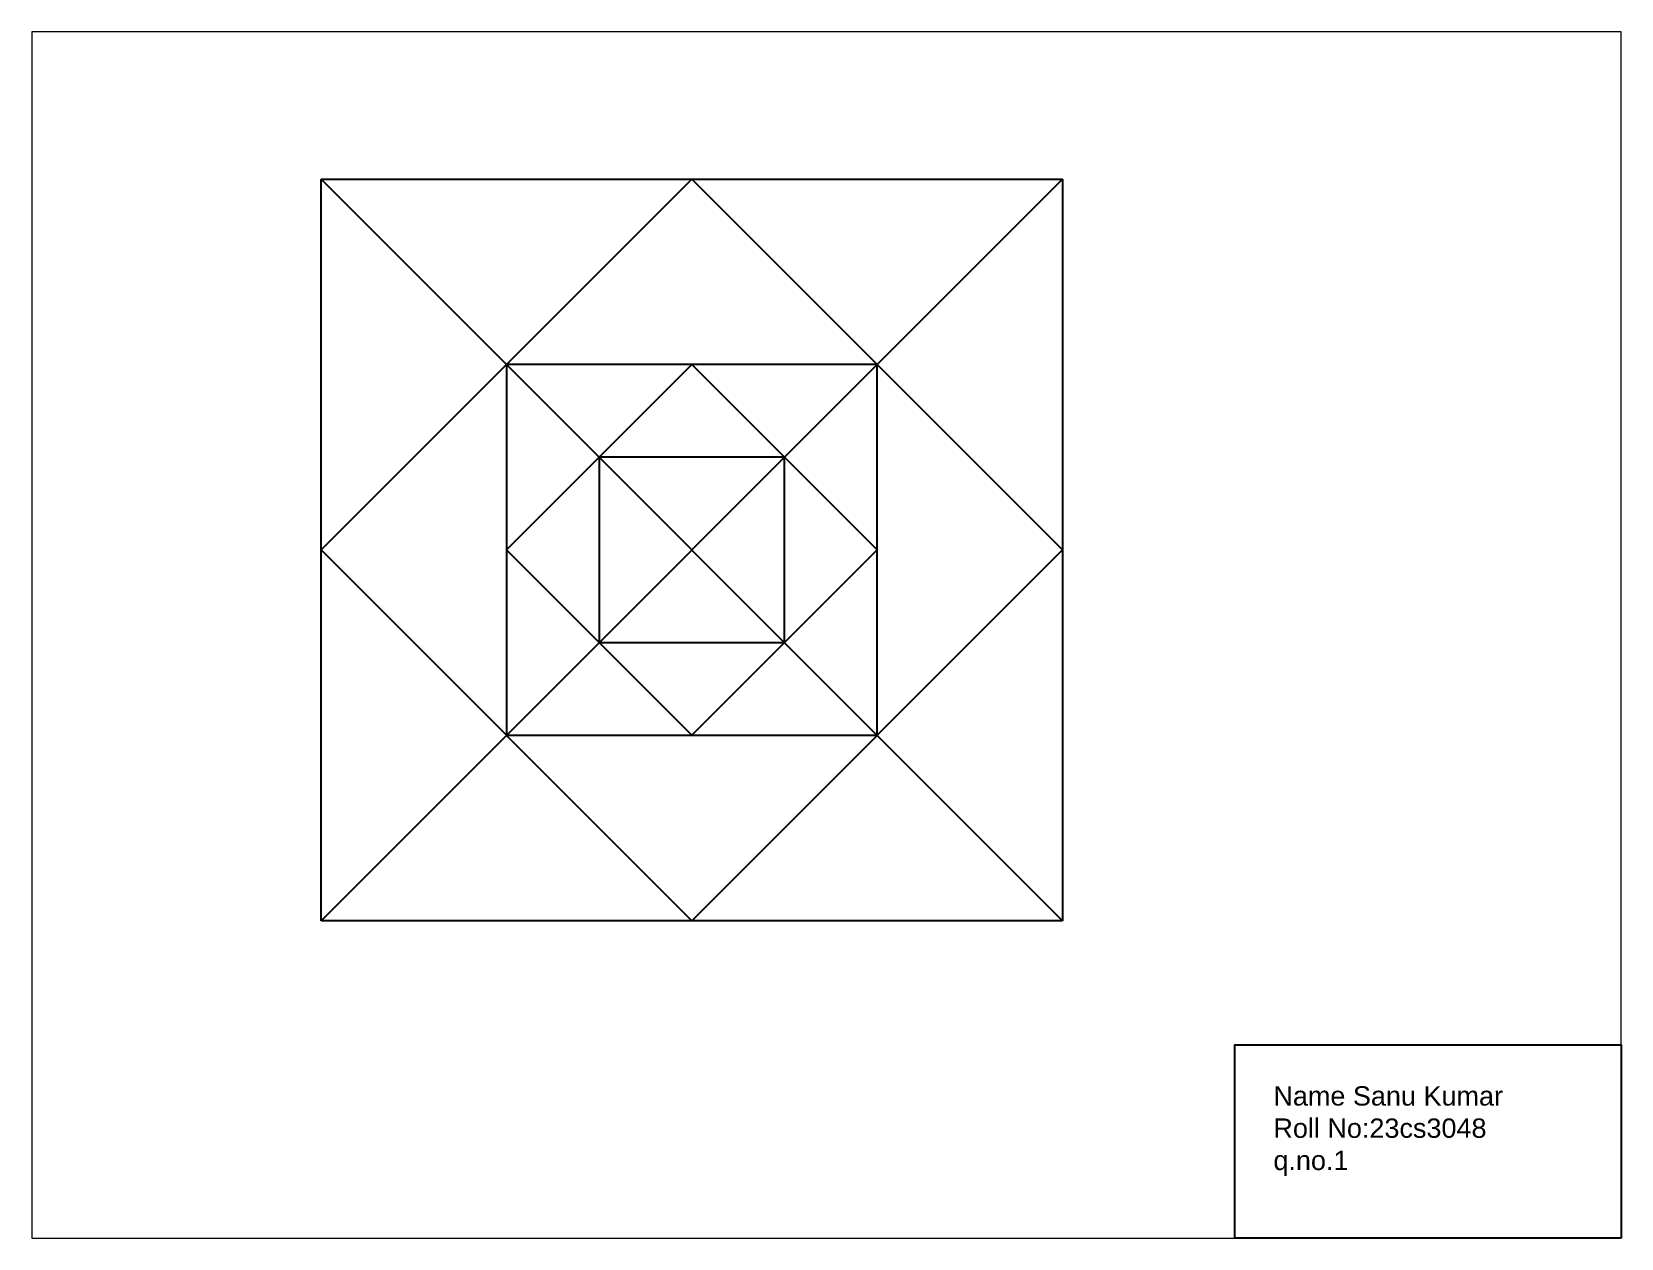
# Paper-space layout 'Layout1' of a CAD drawing. Header units: millimetres. Extents: x 26 to 231, y 20 to 176.
# The model-space entities are those that its viewports show. They can reach past a viewport. Long polylines and large blocks are cut down to what shows.
import ezdxf

# ---------------------------------------------------------------- set-up
doc = ezdxf.new("R2010")
doc.units = ezdxf.units.MM
doc.styles.get("Standard").update_dxf_attribs({"font": 'arial.ttf'})

msp = doc.modelspace()

# ---------------------------------------------------------------- linework, layer by layer
for p, q in [((1423, 2007.1), (2923, 2007.1)), ((1423, 507.1), (1423, 2007.1)), ((1423, 507.1), (2923, 2007.1)), ((1423, 2007.1), (2923, 507.1)), ((2173, 2007.1), (1423, 1257.1)), ((2923, 1257.1), (2173, 2007.1)), ((2923, 2007.1), (2923, 507.1)), ((1798, 1632.1), (1798, 882.1)), ((2548, 1632.1), (1798, 1632.1)), ((2173, 1632.1), (1798, 1257.1)), ((2548, 1257.1), (2173, 1632.1)), ((2548, 882.1), (2548, 1632.1)), ((1985.5, 1444.6), (1985.5, 1069.6)), ((2360.5, 1444.6), (1985.5, 1444.6)), ((2360.5, 1069.6), (2360.5, 1444.6)), ((1423, 1257.1), (2173, 507.1)), ((1798, 1257.1), (2173, 882.1)), ((2173, 507.1), (2923, 1257.1)), ((2173, 882.1), (2548, 1257.1)), ((1985.5, 1069.6), (2360.5, 1069.6)), ((1798, 882.1), (2548, 882.1)), ((2923, 507.1), (1423, 507.1)), ((1423, 507.1), (1423, 507.1)), ((1423, 507.1), (1423, 507.1))]:
    msp.add_line(p, q)

psp = doc.layouts.get("Layout1")

# ---------------------------------------------------------------- linework, layer by layer
psp.add_lwpolyline([(231.3, 19.5), (181.3, 19.5), (181.3, 44.5), (231.3, 44.5)], close=True)

# ---------------------------------------------------------------- texts
at = {"insert": (186.31, 39.15), "char_height": 2.5, "attachment_point": 1}
psp.add_mtext('Name Sanu Kumar\\PRoll No:23cs3048\\Pq.no.1', dxfattribs=at)

# ---------------------------------------------------------------- viewports
at = {"layer": '0'}
psp.add_viewport(center=(128.5, 97.5), size=(205.6, 156), view_center_point=(2445.19, 1085), view_height=2440.0123, dxfattribs=at)

doc.saveas('drawing.dxf')
